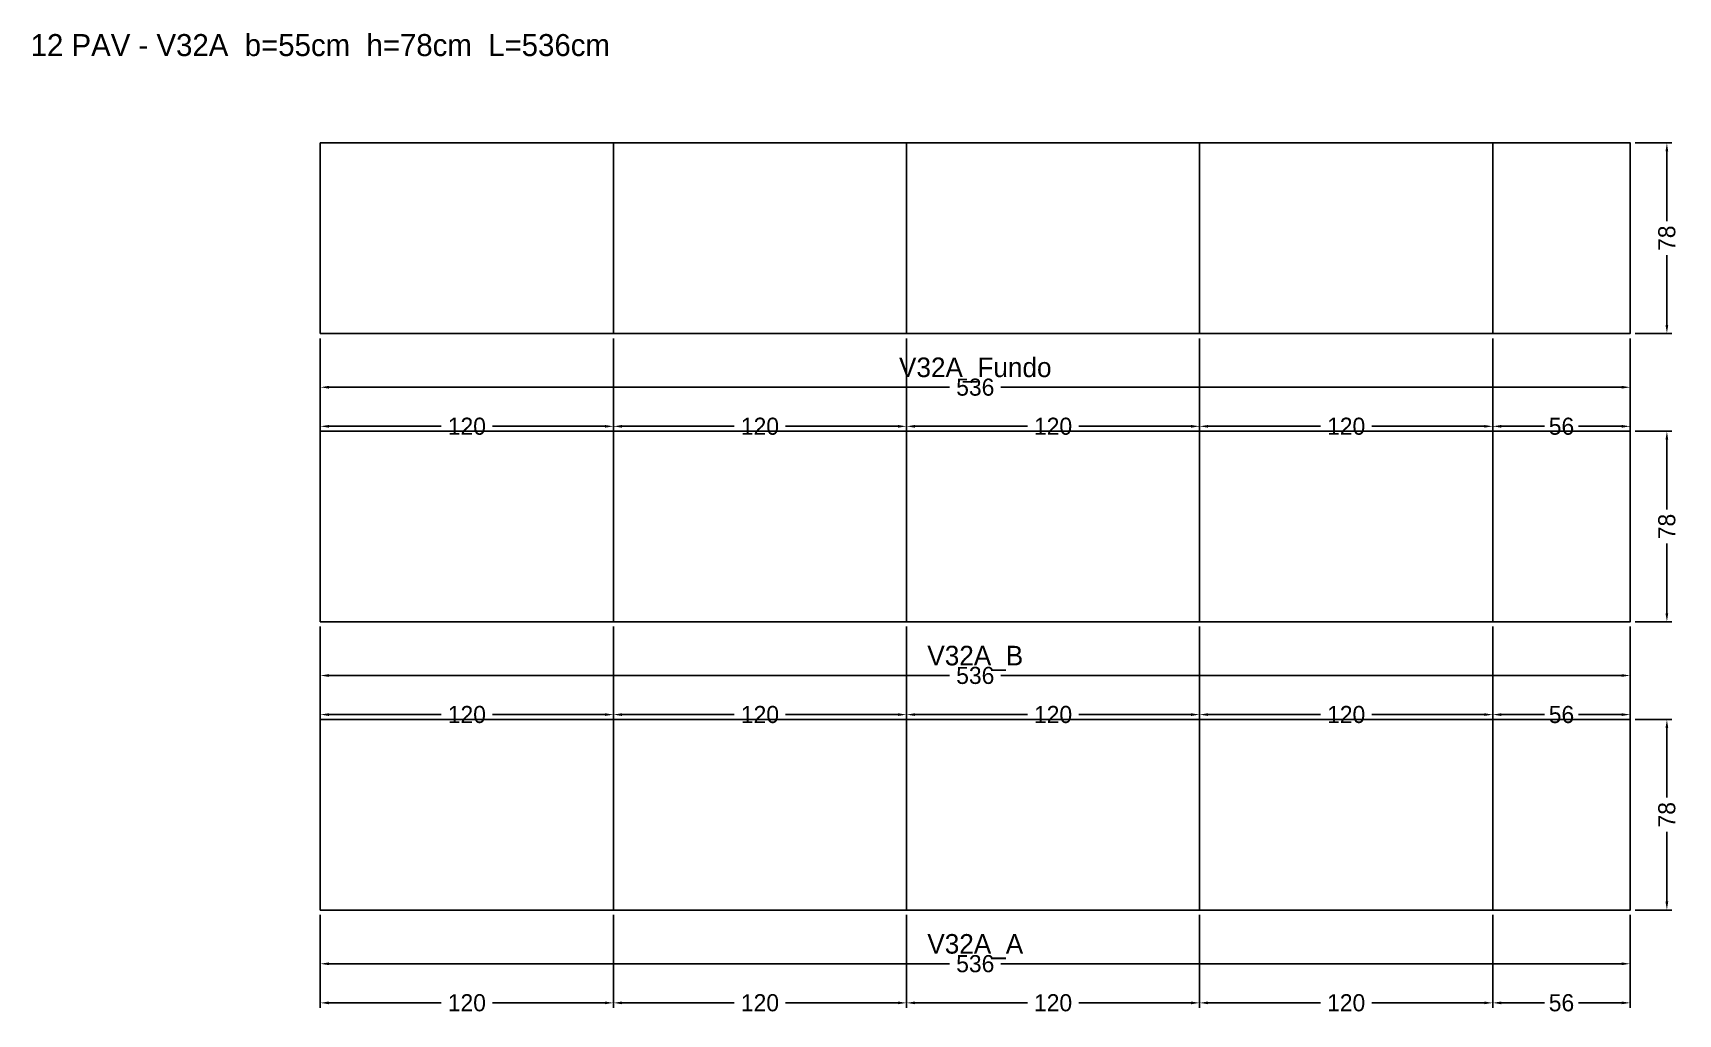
# Model space of a CAD drawing. Header units: metres. Extents: x -118 to 556, y -43 to 359.
import ezdxf

# ---------------------------------------------------------------- set-up
doc = ezdxf.new("R2010")
doc.units = ezdxf.units.M
for name, color, linetype in [('COTA', 3, 'Continuous'), ('NOMENCLATURA', 2, 'Continuous'), ('Paineis', 7, 'Continuous'), ('Texto Secao', 2, 'Continuous')]:
    doc.layers.add(name, color=color, linetype=linetype)
doc.dimstyles.new('COTA_VIG', dxfattribs={"dimtxt": 7, "dimasz": 3.5, "dimexe": 2, "dimexo": 2, "dimgap": 1.5, "dimtad": 1, "dimdec": 1, "dimcen": 2.5, "dimclrd": 3, "dimclre": 3, "dimclrt": 3, "dimazin": 3, "dimtfac": 1, "dimtmove": 0, "dimatfit": 3})

# ---------------------------------------------------------------- blocks, each defined once
blk = doc.blocks.new('_CLOSEDFILLED')
at = {"color": 0, "linetype": 'BYBLOCK'}
blk.add_solid([(-1, 0.16), (0, 0), (-1, -0.16)], dxfattribs=at)
blk = doc.blocks.new('*D1')
at = {"color": 3}
for p, q in [((0, -2), (0, -24)), ((536.3, -2), (536.3, -24)), ((3.5, -22), (257.65, -22)), ((278.65, -22), (532.8, -22))]:
    blk.add_line(p, q, dxfattribs=at)
at = {"layer": 'Defpoints'}
for p in [(0, 0), (536.3, 0), (0, -22)]:
    blk.add_point(p, dxfattribs=at)
at = {"layer": 'COTA', "color": 3, "xscale": 3.5, "yscale": 3.5, "rotation": 180}
blk.add_blockref('_CLOSEDFILLED', (0, -22), dxfattribs=at)
at = {"layer": 'COTA', "color": 3, "xscale": 3.5, "yscale": 3.5}
blk.add_blockref('_CLOSEDFILLED', (536.3, -22), dxfattribs=at)
at = {"layer": 'COTA', "color": 3, "insert": (268.15, -22), "char_height": 7, "attachment_point": 5}
blk.add_mtext('536', dxfattribs=at)
blk = doc.blocks.new('*D2')
at = {"color": 3}
for p, q in [((0, -2), (0, -40)), ((120, -2), (120, -40)), ((3.5, -38), (49.5, -38)), ((70.5, -38), (116.5, -38))]:
    blk.add_line(p, q, dxfattribs=at)
at = {"layer": 'Defpoints'}
for p in [(0, 0), (120, 0), (0, -38)]:
    blk.add_point(p, dxfattribs=at)
at = {"layer": 'COTA', "color": 3, "xscale": 3.5, "yscale": 3.5, "rotation": 180}
blk.add_blockref('_CLOSEDFILLED', (0, -38), dxfattribs=at)
at = {"layer": 'COTA', "color": 3, "xscale": 3.5, "yscale": 3.5}
blk.add_blockref('_CLOSEDFILLED', (120, -38), dxfattribs=at)
at = {"layer": 'COTA', "color": 3, "insert": (60, -38), "char_height": 7, "attachment_point": 5}
blk.add_mtext('120', dxfattribs=at)
blk = doc.blocks.new('*D3')
at = {"color": 3}
for p, q in [((120, -2), (120, -40)), ((240, -2), (240, -40)), ((123.5, -38), (169.5, -38)), ((190.5, -38), (236.5, -38))]:
    blk.add_line(p, q, dxfattribs=at)
at = {"layer": 'Defpoints'}
for p in [(120, 0), (240, 0), (120, -38)]:
    blk.add_point(p, dxfattribs=at)
at = {"layer": 'COTA', "color": 3, "xscale": 3.5, "yscale": 3.5, "rotation": 180}
blk.add_blockref('_CLOSEDFILLED', (120, -38), dxfattribs=at)
at = {"layer": 'COTA', "color": 3, "xscale": 3.5, "yscale": 3.5}
blk.add_blockref('_CLOSEDFILLED', (240, -38), dxfattribs=at)
at = {"layer": 'COTA', "color": 3, "insert": (180, -38), "char_height": 7, "attachment_point": 5}
blk.add_mtext('120', dxfattribs=at)
blk = doc.blocks.new('*D4')
at = {"color": 3}
for p, q in [((240, -2), (240, -40)), ((360, -2), (360, -40)), ((243.5, -38), (289.5, -38)), ((310.5, -38), (356.5, -38))]:
    blk.add_line(p, q, dxfattribs=at)
at = {"layer": 'Defpoints'}
for p in [(240, 0), (360, 0), (240, -38)]:
    blk.add_point(p, dxfattribs=at)
at = {"layer": 'COTA', "color": 3, "xscale": 3.5, "yscale": 3.5, "rotation": 180}
blk.add_blockref('_CLOSEDFILLED', (240, -38), dxfattribs=at)
at = {"layer": 'COTA', "color": 3, "xscale": 3.5, "yscale": 3.5}
blk.add_blockref('_CLOSEDFILLED', (360, -38), dxfattribs=at)
at = {"layer": 'COTA', "color": 3, "insert": (300, -38), "char_height": 7, "attachment_point": 5}
blk.add_mtext('120', dxfattribs=at)
blk = doc.blocks.new('*D5')
at = {"color": 3}
for p, q in [((360, -2), (360, -40)), ((480, -2), (480, -40)), ((363.5, -38), (409.5, -38)), ((430.5, -38), (476.5, -38))]:
    blk.add_line(p, q, dxfattribs=at)
at = {"layer": 'Defpoints'}
for p in [(360, 0), (480, 0), (360, -38)]:
    blk.add_point(p, dxfattribs=at)
at = {"layer": 'COTA', "color": 3, "xscale": 3.5, "yscale": 3.5, "rotation": 180}
blk.add_blockref('_CLOSEDFILLED', (360, -38), dxfattribs=at)
at = {"layer": 'COTA', "color": 3, "xscale": 3.5, "yscale": 3.5}
blk.add_blockref('_CLOSEDFILLED', (480, -38), dxfattribs=at)
at = {"layer": 'COTA', "color": 3, "insert": (420, -38), "char_height": 7, "attachment_point": 5}
blk.add_mtext('120', dxfattribs=at)
blk = doc.blocks.new('*D6')
at = {"color": 3}
for p, q in [((480, -2), (480, -40)), ((536.3, -2), (536.3, -40)), ((483.5, -38), (501.15, -38)), ((515.15, -38), (532.8, -38))]:
    blk.add_line(p, q, dxfattribs=at)
at = {"layer": 'Defpoints'}
for p in [(480, 0), (536.3, 0), (480, -38)]:
    blk.add_point(p, dxfattribs=at)
at = {"layer": 'COTA', "color": 3, "xscale": 3.5, "yscale": 3.5, "rotation": 180}
blk.add_blockref('_CLOSEDFILLED', (480, -38), dxfattribs=at)
at = {"layer": 'COTA', "color": 3, "xscale": 3.5, "yscale": 3.5}
blk.add_blockref('_CLOSEDFILLED', (536.3, -38), dxfattribs=at)
at = {"layer": 'COTA', "color": 3, "insert": (508.15, -38), "char_height": 7, "attachment_point": 5}
blk.add_mtext('56', dxfattribs=at)
blk = doc.blocks.new('*D7')
at = {"color": 3}
for p, q in [((538.3, 78), (553.3, 78)), ((551.3, 46), (551.3, 74.5)), ((551.3, 3.5), (551.3, 32)), ((538.3, 0), (553.3, 0))]:
    blk.add_line(p, q, dxfattribs=at)
at = {"layer": 'Defpoints'}
for p in [(536.3, 78), (536.3, 0), (551.3, 0)]:
    blk.add_point(p, dxfattribs=at)
at = {"layer": 'COTA', "color": 3, "xscale": 3.5, "yscale": 3.5}
for p, rotation in [((551.3, 78), 90), ((551.3, 0), 270)]:
    blk.add_blockref('_CLOSEDFILLED', p, dxfattribs=dict(at, rotation=rotation))
at = {"layer": 'COTA', "color": 3, "insert": (551.3, 39), "char_height": 7, "attachment_point": 5, "rotation": 90}
blk.add_mtext('78', dxfattribs=at)
blk = doc.blocks.new('*D8')
at = {"color": 3}
for p, q in [((0, 116), (0, 94)), ((536.3, 116), (536.3, 94)), ((3.5, 96), (257.65, 96)), ((278.65, 96), (532.8, 96))]:
    blk.add_line(p, q, dxfattribs=at)
at = {"layer": 'Defpoints'}
for p in [(0, 118), (536.3, 118), (0, 96)]:
    blk.add_point(p, dxfattribs=at)
at = {"layer": 'COTA', "color": 3, "xscale": 3.5, "yscale": 3.5, "rotation": 180}
blk.add_blockref('_CLOSEDFILLED', (0, 96), dxfattribs=at)
at = {"layer": 'COTA', "color": 3, "xscale": 3.5, "yscale": 3.5}
blk.add_blockref('_CLOSEDFILLED', (536.3, 96), dxfattribs=at)
at = {"layer": 'COTA', "color": 3, "insert": (268.15, 96), "char_height": 7, "attachment_point": 5}
blk.add_mtext('536', dxfattribs=at)
blk = doc.blocks.new('*D9')
at = {"color": 3}
for p, q in [((0, 116), (0, 78)), ((120, 116), (120, 78)), ((3.5, 80), (49.5, 80)), ((70.5, 80), (116.5, 80))]:
    blk.add_line(p, q, dxfattribs=at)
at = {"layer": 'Defpoints'}
for p in [(0, 118), (120, 118), (0, 80)]:
    blk.add_point(p, dxfattribs=at)
at = {"layer": 'COTA', "color": 3, "xscale": 3.5, "yscale": 3.5, "rotation": 180}
blk.add_blockref('_CLOSEDFILLED', (0, 80), dxfattribs=at)
at = {"layer": 'COTA', "color": 3, "xscale": 3.5, "yscale": 3.5}
blk.add_blockref('_CLOSEDFILLED', (120, 80), dxfattribs=at)
at = {"layer": 'COTA', "color": 3, "insert": (60, 80), "char_height": 7, "attachment_point": 5}
blk.add_mtext('120', dxfattribs=at)
blk = doc.blocks.new('*D10')
at = {"color": 3}
for p, q in [((120, 116), (120, 78)), ((240, 116), (240, 78)), ((123.5, 80), (169.5, 80)), ((190.5, 80), (236.5, 80))]:
    blk.add_line(p, q, dxfattribs=at)
at = {"layer": 'Defpoints'}
for p in [(120, 118), (240, 118), (120, 80)]:
    blk.add_point(p, dxfattribs=at)
at = {"layer": 'COTA', "color": 3, "xscale": 3.5, "yscale": 3.5, "rotation": 180}
blk.add_blockref('_CLOSEDFILLED', (120, 80), dxfattribs=at)
at = {"layer": 'COTA', "color": 3, "xscale": 3.5, "yscale": 3.5}
blk.add_blockref('_CLOSEDFILLED', (240, 80), dxfattribs=at)
at = {"layer": 'COTA', "color": 3, "insert": (180, 80), "char_height": 7, "attachment_point": 5}
blk.add_mtext('120', dxfattribs=at)
blk = doc.blocks.new('*D11')
at = {"color": 3}
for p, q in [((240, 116), (240, 78)), ((360, 116), (360, 78)), ((243.5, 80), (289.5, 80)), ((310.5, 80), (356.5, 80))]:
    blk.add_line(p, q, dxfattribs=at)
at = {"layer": 'Defpoints'}
for p in [(240, 118), (360, 118), (240, 80)]:
    blk.add_point(p, dxfattribs=at)
at = {"layer": 'COTA', "color": 3, "xscale": 3.5, "yscale": 3.5, "rotation": 180}
blk.add_blockref('_CLOSEDFILLED', (240, 80), dxfattribs=at)
at = {"layer": 'COTA', "color": 3, "xscale": 3.5, "yscale": 3.5}
blk.add_blockref('_CLOSEDFILLED', (360, 80), dxfattribs=at)
at = {"layer": 'COTA', "color": 3, "insert": (300, 80), "char_height": 7, "attachment_point": 5}
blk.add_mtext('120', dxfattribs=at)
blk = doc.blocks.new('*D12')
at = {"color": 3}
for p, q in [((360, 116), (360, 78)), ((480, 116), (480, 78)), ((363.5, 80), (409.5, 80)), ((430.5, 80), (476.5, 80))]:
    blk.add_line(p, q, dxfattribs=at)
at = {"layer": 'Defpoints'}
for p in [(360, 118), (480, 118), (360, 80)]:
    blk.add_point(p, dxfattribs=at)
at = {"layer": 'COTA', "color": 3, "xscale": 3.5, "yscale": 3.5, "rotation": 180}
blk.add_blockref('_CLOSEDFILLED', (360, 80), dxfattribs=at)
at = {"layer": 'COTA', "color": 3, "xscale": 3.5, "yscale": 3.5}
blk.add_blockref('_CLOSEDFILLED', (480, 80), dxfattribs=at)
at = {"layer": 'COTA', "color": 3, "insert": (420, 80), "char_height": 7, "attachment_point": 5}
blk.add_mtext('120', dxfattribs=at)
blk = doc.blocks.new('*D13')
at = {"color": 3}
for p, q in [((480, 116), (480, 78)), ((536.3, 116), (536.3, 78)), ((483.5, 80), (501.15, 80)), ((515.15, 80), (532.8, 80))]:
    blk.add_line(p, q, dxfattribs=at)
at = {"layer": 'Defpoints'}
for p in [(480, 118), (536.3, 118), (480, 80)]:
    blk.add_point(p, dxfattribs=at)
at = {"layer": 'COTA', "color": 3, "xscale": 3.5, "yscale": 3.5, "rotation": 180}
blk.add_blockref('_CLOSEDFILLED', (480, 80), dxfattribs=at)
at = {"layer": 'COTA', "color": 3, "xscale": 3.5, "yscale": 3.5}
blk.add_blockref('_CLOSEDFILLED', (536.3, 80), dxfattribs=at)
at = {"layer": 'COTA', "color": 3, "insert": (508.15, 80), "char_height": 7, "attachment_point": 5}
blk.add_mtext('56', dxfattribs=at)
blk = doc.blocks.new('*D14')
at = {"color": 3}
for p, q in [((538.3, 196), (553.3, 196)), ((551.3, 164), (551.3, 192.5)), ((551.3, 121.5), (551.3, 150)), ((538.3, 118), (553.3, 118))]:
    blk.add_line(p, q, dxfattribs=at)
at = {"layer": 'Defpoints'}
for p in [(536.3, 196), (536.3, 118), (551.3, 118)]:
    blk.add_point(p, dxfattribs=at)
at = {"layer": 'COTA', "color": 3, "xscale": 3.5, "yscale": 3.5}
for p, rotation in [((551.3, 196), 90), ((551.3, 118), 270)]:
    blk.add_blockref('_CLOSEDFILLED', p, dxfattribs=dict(at, rotation=rotation))
at = {"layer": 'COTA', "color": 3, "insert": (551.3, 157), "char_height": 7, "attachment_point": 5, "rotation": 90}
blk.add_mtext('78', dxfattribs=at)
blk = doc.blocks.new('*D15')
at = {"color": 3}
for p, q in [((0, 234), (0, 212)), ((536.3, 234), (536.3, 212)), ((3.5, 214), (257.65, 214)), ((278.65, 214), (532.8, 214))]:
    blk.add_line(p, q, dxfattribs=at)
at = {"layer": 'Defpoints'}
for p in [(0, 236), (536.3, 236), (0, 214)]:
    blk.add_point(p, dxfattribs=at)
at = {"layer": 'COTA', "color": 3, "xscale": 3.5, "yscale": 3.5, "rotation": 180}
blk.add_blockref('_CLOSEDFILLED', (0, 214), dxfattribs=at)
at = {"layer": 'COTA', "color": 3, "xscale": 3.5, "yscale": 3.5}
blk.add_blockref('_CLOSEDFILLED', (536.3, 214), dxfattribs=at)
at = {"layer": 'COTA', "color": 3, "insert": (268.15, 214), "char_height": 7, "attachment_point": 5}
blk.add_mtext('536', dxfattribs=at)
blk = doc.blocks.new('*D16')
at = {"color": 3}
for p, q in [((0, 234), (0, 196)), ((120, 234), (120, 196)), ((3.5, 198), (49.5, 198)), ((70.5, 198), (116.5, 198))]:
    blk.add_line(p, q, dxfattribs=at)
at = {"layer": 'Defpoints'}
for p in [(0, 236), (120, 236), (0, 198)]:
    blk.add_point(p, dxfattribs=at)
at = {"layer": 'COTA', "color": 3, "xscale": 3.5, "yscale": 3.5, "rotation": 180}
blk.add_blockref('_CLOSEDFILLED', (0, 198), dxfattribs=at)
at = {"layer": 'COTA', "color": 3, "xscale": 3.5, "yscale": 3.5}
blk.add_blockref('_CLOSEDFILLED', (120, 198), dxfattribs=at)
at = {"layer": 'COTA', "color": 3, "insert": (60, 198), "char_height": 7, "attachment_point": 5}
blk.add_mtext('120', dxfattribs=at)
blk = doc.blocks.new('*D17')
at = {"color": 3}
for p, q in [((120, 234), (120, 196)), ((240, 234), (240, 196)), ((123.5, 198), (169.5, 198)), ((190.5, 198), (236.5, 198))]:
    blk.add_line(p, q, dxfattribs=at)
at = {"layer": 'Defpoints'}
for p in [(120, 236), (240, 236), (120, 198)]:
    blk.add_point(p, dxfattribs=at)
at = {"layer": 'COTA', "color": 3, "xscale": 3.5, "yscale": 3.5, "rotation": 180}
blk.add_blockref('_CLOSEDFILLED', (120, 198), dxfattribs=at)
at = {"layer": 'COTA', "color": 3, "xscale": 3.5, "yscale": 3.5}
blk.add_blockref('_CLOSEDFILLED', (240, 198), dxfattribs=at)
at = {"layer": 'COTA', "color": 3, "insert": (180, 198), "char_height": 7, "attachment_point": 5}
blk.add_mtext('120', dxfattribs=at)
blk = doc.blocks.new('*D18')
at = {"color": 3}
for p, q in [((240, 234), (240, 196)), ((360, 234), (360, 196)), ((243.5, 198), (289.5, 198)), ((310.5, 198), (356.5, 198))]:
    blk.add_line(p, q, dxfattribs=at)
at = {"layer": 'Defpoints'}
for p in [(240, 236), (360, 236), (240, 198)]:
    blk.add_point(p, dxfattribs=at)
at = {"layer": 'COTA', "color": 3, "xscale": 3.5, "yscale": 3.5, "rotation": 180}
blk.add_blockref('_CLOSEDFILLED', (240, 198), dxfattribs=at)
at = {"layer": 'COTA', "color": 3, "xscale": 3.5, "yscale": 3.5}
blk.add_blockref('_CLOSEDFILLED', (360, 198), dxfattribs=at)
at = {"layer": 'COTA', "color": 3, "insert": (300, 198), "char_height": 7, "attachment_point": 5}
blk.add_mtext('120', dxfattribs=at)
blk = doc.blocks.new('*D19')
at = {"color": 3}
for p, q in [((360, 234), (360, 196)), ((480, 234), (480, 196)), ((363.5, 198), (409.5, 198)), ((430.5, 198), (476.5, 198))]:
    blk.add_line(p, q, dxfattribs=at)
at = {"layer": 'Defpoints'}
for p in [(360, 236), (480, 236), (360, 198)]:
    blk.add_point(p, dxfattribs=at)
at = {"layer": 'COTA', "color": 3, "xscale": 3.5, "yscale": 3.5, "rotation": 180}
blk.add_blockref('_CLOSEDFILLED', (360, 198), dxfattribs=at)
at = {"layer": 'COTA', "color": 3, "xscale": 3.5, "yscale": 3.5}
blk.add_blockref('_CLOSEDFILLED', (480, 198), dxfattribs=at)
at = {"layer": 'COTA', "color": 3, "insert": (420, 198), "char_height": 7, "attachment_point": 5}
blk.add_mtext('120', dxfattribs=at)
blk = doc.blocks.new('*D20')
at = {"color": 3}
for p, q in [((480, 234), (480, 196)), ((536.3, 234), (536.3, 196)), ((483.5, 198), (501.15, 198)), ((515.15, 198), (532.8, 198))]:
    blk.add_line(p, q, dxfattribs=at)
at = {"layer": 'Defpoints'}
for p in [(480, 236), (536.3, 236), (480, 198)]:
    blk.add_point(p, dxfattribs=at)
at = {"layer": 'COTA', "color": 3, "xscale": 3.5, "yscale": 3.5, "rotation": 180}
blk.add_blockref('_CLOSEDFILLED', (480, 198), dxfattribs=at)
at = {"layer": 'COTA', "color": 3, "xscale": 3.5, "yscale": 3.5}
blk.add_blockref('_CLOSEDFILLED', (536.3, 198), dxfattribs=at)
at = {"layer": 'COTA', "color": 3, "insert": (508.15, 198), "char_height": 7, "attachment_point": 5}
blk.add_mtext('56', dxfattribs=at)
blk = doc.blocks.new('*D21')
at = {"color": 3}
for p, q in [((538.3, 314), (553.3, 314)), ((551.3, 282), (551.3, 310.5)), ((551.3, 239.5), (551.3, 268)), ((538.3, 236), (553.3, 236))]:
    blk.add_line(p, q, dxfattribs=at)
at = {"layer": 'Defpoints'}
for p in [(536.3, 314), (536.3, 236), (551.3, 236)]:
    blk.add_point(p, dxfattribs=at)
at = {"layer": 'COTA', "color": 3, "xscale": 3.5, "yscale": 3.5}
for p, rotation in [((551.3, 314), 90), ((551.3, 236), 270)]:
    blk.add_blockref('_CLOSEDFILLED', p, dxfattribs=dict(at, rotation=rotation))
at = {"layer": 'COTA', "color": 3, "insert": (551.3, 275), "char_height": 7, "attachment_point": 5, "rotation": 90}
blk.add_mtext('78', dxfattribs=at)

msp = doc.modelspace()

# ---------------------------------------------------------------- linework, layer by layer
at = {"layer": 'Paineis'}
for points in [[(0, 236), (120, 236), (120, 314), (0, 314)], [(120, 236), (240, 236), (240, 314), (120, 314)], [(240, 236), (360, 236), (360, 314), (240, 314)], [(360, 236), (480, 236), (480, 314), (360, 314)], [(480, 236), (536.3, 236), (536.3, 314), (480, 314)], [(0, 118), (120, 118), (120, 196), (0, 196)], [(120, 118), (240, 118), (240, 196), (120, 196)], [(240, 118), (360, 118), (360, 196), (240, 196)], [(360, 118), (480, 118), (480, 196), (360, 196)], [(480, 118), (536.3, 118), (536.3, 196), (480, 196)], [(0, 0), (120, 0), (120, 78), (0, 78)], [(120, 0), (240, 0), (240, 78), (120, 78)], [(240, 0), (360, 0), (360, 78), (240, 78)], [(360, 0), (480, 0), (480, 78), (360, 78)], [(480, 0), (536.3, 0), (536.3, 78), (480, 78)]]:
    msp.add_lwpolyline(points, close=True, dxfattribs=at)

# ---------------------------------------------------------------- texts
at = {"layer": 'NOMENCLATURA', "insert": (0, 354), "char_height": 9, "width": 556.3, "attachment_point": 5}
msp.add_mtext('12 PAV - V32A  b=55cm  h=78cm  L=536cm', dxfattribs=at)
at = {"layer": 'Texto Secao', "char_height": 8, "width": 556.3, "attachment_point": 5}
for s, insert in [('V32A_Fundo', (268.15, 221)), ('V32A_B', (268.15, 103)), ('V32A_A', (268.15, -15))]:
    msp.add_mtext(s, dxfattribs=dict(at, insert=insert))

# ---------------------------------------------------------------- dimensions: what is measured, and where the dimension line sits
at = {"layer": 'COTA'}
for base, p1, p2, picture, middle in [((551.3, 236), (536.3, 236), (536.3, 314), '*D21', (551.3, 275)), ((551.3, 118), (536.3, 118), (536.3, 196), '*D14', (551.3, 157)), ((551.3, 0), (536.3, 0), (536.3, 78), '*D7', (551.3, 39))]:
    dim = msp.add_linear_dim(base=base, p1=p1, p2=p2, angle=90, dimstyle='COTA_VIG', dxfattribs=at)
    dim.commit()
    dim.dimension.update_dxf_attribs({"geometry": picture, "text_midpoint": middle})
for base, p1, p2, picture, middle in [((0, 214), (0, 236), (536.3, 236), '*D15', (268.15, 214)), ((0, 198), (0, 236), (120, 236), '*D16', (60, 198)), ((120, 198), (120, 236), (240, 236), '*D17', (180, 198)), ((240, 198), (240, 236), (360, 236), '*D18', (300, 198)), ((360, 198), (360, 236), (480, 236), '*D19', (420, 198)), ((480, 198), (480, 236), (536.3, 236), '*D20', (508.15, 198)), ((0, 96), (0, 118), (536.3, 118), '*D8', (268.15, 96)), ((0, 80), (0, 118), (120, 118), '*D9', (60, 80)), ((120, 80), (120, 118), (240, 118), '*D10', (180, 80)), ((240, 80), (240, 118), (360, 118), '*D11', (300, 80)), ((360, 80), (360, 118), (480, 118), '*D12', (420, 80)), ((480, 80), (480, 118), (536.3, 118), '*D13', (508.15, 80)), ((0, -22), (0, 0), (536.3, 0), '*D1', (268.15, -22)), ((0, -38), (0, 0), (120, 0), '*D2', (60, -38)), ((120, -38), (120, 0), (240, 0), '*D3', (180, -38)), ((240, -38), (240, 0), (360, 0), '*D4', (300, -38)), ((360, -38), (360, 0), (480, 0), '*D5', (420, -38)), ((480, -38), (480, 0), (536.3, 0), '*D6', (508.15, -38))]:
    dim = msp.add_linear_dim(base=base, p1=p1, p2=p2, dimstyle='COTA_VIG', dxfattribs=at)
    dim.commit()
    dim.dimension.update_dxf_attribs({"geometry": picture, "text_midpoint": middle})

doc.saveas('drawing.dxf')
